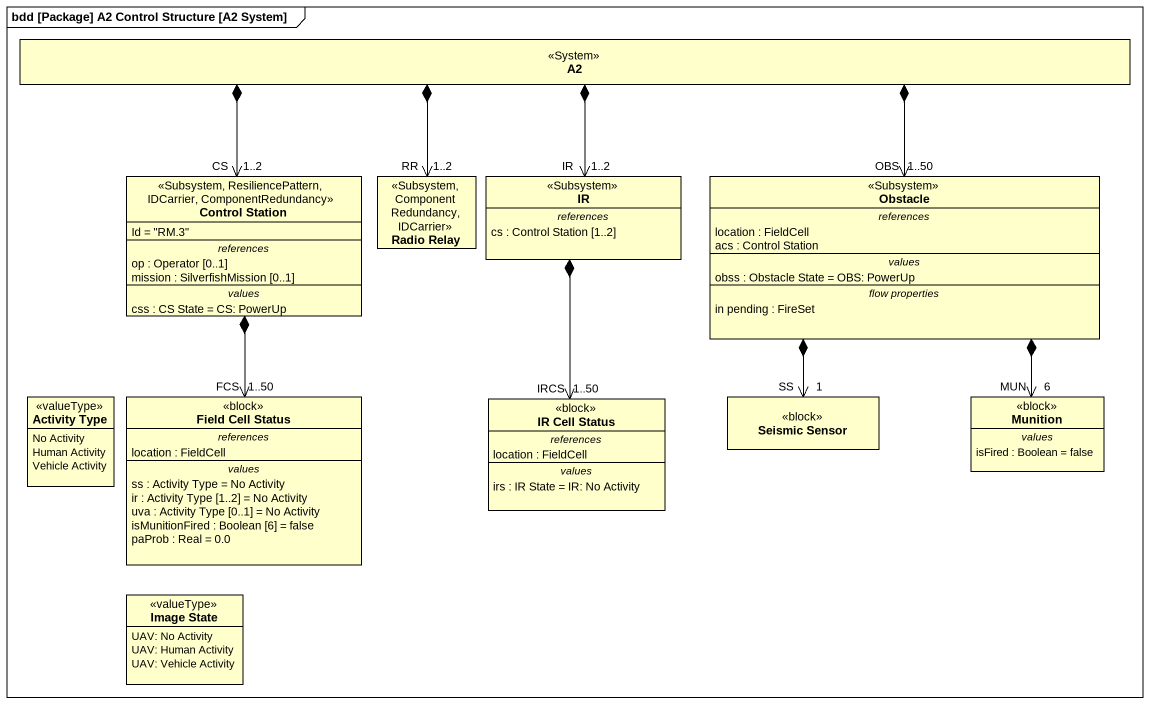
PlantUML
@startuml
mainframe bdd [Package] A2 Control Structure [A2 System]
hide circle
hide empty members
class A2 <<System>>
class "Control Station" as Control_Station <<Subsystem, ResiliencePattern, IDCarrier, ComponentRedundancy>> {
  Id = "RM.3"
  -- references --
  op : Operator [0..1]
  mission : SilverfishMission [0..1]
  -- values --
  css : CS State = CS: PowerUp
}
class "Radio Relay" as Radio_Relay <<Subsystem, ComponentRedundancy, IDCarrier>>
class IR <<Subsystem>> {
  -- references --
  cs : Control Station [1..2]
}
class Obstacle <<Subsystem>> {
  -- references --
  location : FieldCell
  acs : Control Station
  -- values --
  obss : Obstacle State = OBS: PowerUp
  -- flow properties --
  in pending : FireSet
}
enum "Activity Type" as Activity_Type <<valueType>> {
  No Activity
  Human Activity
  Vehicle Activity
}
class "Field Cell Status" as Field_Cell_Status <<block>> {
  -- references --
  location : FieldCell
  -- values --
  ss : Activity Type = No Activity
  ir : Activity Type [1..2] = No Activity
  uva : Activity Type [0..1] = No Activity
  isMunitionFired : Boolean [6] = false
  paProb : Real = 0.0
}
class "IR Cell Status" as IR_Cell_Status <<block>> {
  -- references --
  location : FieldCell
  -- values --
  irs : IR State = IR: No Activity
}
class "Seismic Sensor" as Seismic_Sensor <<block>>
class Munition <<block>> {
  -- values --
  isFired : Boolean = false
}
enum "Image State" as Image_State <<valueType>> {
  UAV: No Activity
  UAV: Human Activity
  UAV: Vehicle Activity
}
A2 *-left-> "CS\n1..2" Control_Station
A2 *--> "RR\n1..2" Radio_Relay
A2 *--> "IR\n1..2" IR
A2 *-right-> "OBS\n1..50" Obstacle
Control_Station *--> "FCS\n1..50" Field_Cell_Status
IR *--> "IRCS\n1..50" IR_Cell_Status
Obstacle *--> "SS\n1" Seismic_Sensor
Obstacle *--> "MUN\n6" Munition
@enduml
